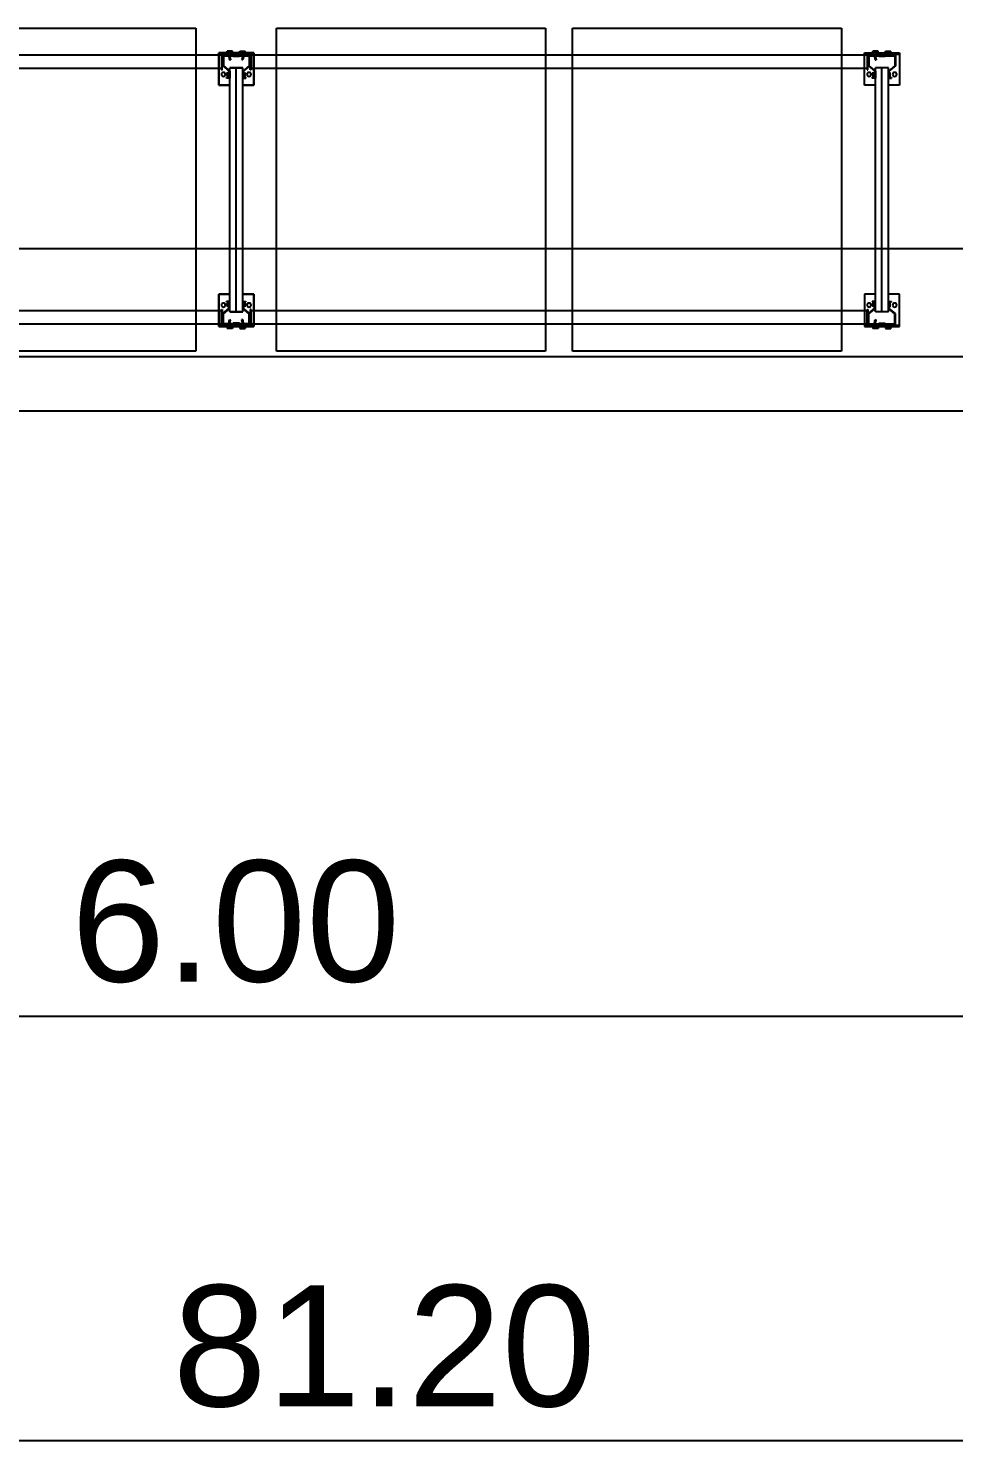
# Model space of a CAD drawing. Header units: metres. Extents: x 0 to 8715937, y -236336 to 216.
# Drawn here: x 148.88 to 152.32, y 44 to 49.25 of the extents above; entities that cross this region are included whole.
import ezdxf

# ---------------------------------------------------------------- set-up
doc = ezdxf.new("R2010")
doc.units = ezdxf.units.M
doc.header["$MEASUREMENT"] = 0
doc.header["$PDMODE"] = 3
doc.linetypes.add('ACAD_ISO10W100', pattern=[18, 12, -3, 0, -3])
for name, color, linetype in [('0-BLOCK-ARQUITECTURA', 7, 'Continuous'), ('0-BLOCK-EQUIPAMIENTO', 7, 'Continuous'), ('0-BLOCK-ESTRUCTURA', 7, 'Continuous'), ('1', 7, 'Continuous'), ('AAA BAST', 5, 'Continuous'), ('AAA COTAS', 7, 'Continuous'), ('AAA LARG', 1, 'Continuous'), ('AAA PALLETS', 7, 'Continuous'), ('COTAS INTERIORES', 2, 'Continuous'), ('EJES', 251, 'ACAD_ISO10W100'), ('MURO', 4, 'Continuous')]:
    doc.layers.add(name, color=color, linetype=linetype)
doc.styles.add('AR', font='arial.ttf')
doc.dimstyles.new('DIARCO-01', dxfattribs={"dimtxt": 0.45, "dimasz": 0.3, "dimexe": 0.1, "dimexo": 0.18, "dimgap": 0.12, "dimtad": 1, "dimzin": 0, "dimdsep": 46, "dimtxsty": 'AR', "dimblk": 'OBLIQUE', "dimcen": 0.09, "dimclrd": 52, "dimclre": 251, "dimclrt": 256, "dimadec": 0, "dimazin": 0, "dimtfac": 1, "dimtofl": 0, "dimtmove": 1, "dimatfit": 3, "dimldrblk": 'OBLIQUE', "dimfxl": 0.18, "dimtolj": 1, "dimtzin": 0, "dimarcsym": 1})

# ---------------------------------------------------------------- blocks, each defined once
blk = doc.blocks.new('_Oblique')
at = {"layer": '1', "color": 0, "lineweight": -2}
blk.add_line((-0.5, -0.5), (0.5, 0.5), dxfattribs=at)
blk = doc.blocks.new('*D224')
at = {"layer": 'COTAS INTERIORES', "color": 251, "lineweight": -2, "ltscale": 0.1, "transparency": 16777216}
for p, q in [((21.8801, 47.6493), (21.8801, 43.9022)), ((103.0801, 47.6493), (103.0801, 43.9022))]:
    blk.add_line(p, q, dxfattribs=at)
at = {"layer": 'COTAS INTERIORES', "color": 52, "lineweight": -2, "ltscale": 0.1, "transparency": 16777216}
blk.add_line((103.0801, 44.0022), (21.8801, 44.0022), dxfattribs=at)
at = {"layer": 'Defpoints', "color": 0, "ltscale": 0.1, "transparency": 16777216}
for p in [(21.8801, 47.8293), (103.0801, 47.8293), (21.8801, 44.0022)]:
    blk.add_point(p, dxfattribs=at)
at = {"layer": 'COTAS INTERIORES', "color": 52, "lineweight": -2, "ltscale": 0.1, "transparency": 16777216, "xscale": 0.3, "yscale": 0.3, "zscale": 0.3, "rotation": 180}
blk.add_blockref('_Oblique', (21.8801, 44.0022), dxfattribs=at)
at = {"layer": 'COTAS INTERIORES', "color": 52, "lineweight": -2, "ltscale": 0.1, "transparency": 16777216, "xscale": 0.3, "yscale": 0.3, "zscale": 0.3}
blk.add_blockref('_Oblique', (103.0801, 44.0022), dxfattribs=at)
at = {"layer": 'COTAS INTERIORES', "ltscale": 0.1, "transparency": 16777216, "insert": (62.4801, 44.3519), "char_height": 0.45, "attachment_point": 5, "style": 'AR'}
blk.add_mtext('\\A1;81.20', dxfattribs=at)
blk = doc.blocks.new('*D91')
at = {"layer": 'COTAS INTERIORES', "color": 251, "lineweight": -2, "ltscale": 0.1, "transparency": 16777216}
for p, q in [((58.9278, 47.8501), (58.9278, 45.4801)), ((64.9278, 47.8501), (64.9278, 45.4801))]:
    blk.add_line(p, q, dxfattribs=at)
at = {"layer": 'COTAS INTERIORES', "color": 52, "lineweight": -2, "ltscale": 0.1, "transparency": 16777216}
blk.add_line((58.9278, 45.5801), (64.9278, 45.5801), dxfattribs=at)
at = {"layer": 'Defpoints', "color": 0, "ltscale": 0.1, "transparency": 16777216}
for p in [(58.9278, 48.0301), (64.9278, 48.0301), (64.9278, 45.5801)]:
    blk.add_point(p, dxfattribs=at)
at = {"layer": 'COTAS INTERIORES', "color": 52, "lineweight": -2, "ltscale": 0.1, "transparency": 16777216, "xscale": 0.3, "yscale": 0.3, "zscale": 0.3, "rotation": 180}
blk.add_blockref('_Oblique', (58.9278, 45.5801), dxfattribs=at)
at = {"layer": 'COTAS INTERIORES', "color": 52, "lineweight": -2, "ltscale": 0.1, "transparency": 16777216, "xscale": 0.3, "yscale": 0.3, "zscale": 0.3}
blk.add_blockref('_Oblique', (64.9278, 45.5801), dxfattribs=at)
at = {"layer": 'COTAS INTERIORES', "ltscale": 0.1, "transparency": 16777216, "insert": (61.9278, 45.9299), "char_height": 0.45, "attachment_point": 5, "style": 'AR'}
blk.add_mtext('\\A1;6.00', dxfattribs=at)
blk = doc.blocks.new('1A MODULO SIMPLE')
at = {"layer": 'AAA BAST'}
for points in [[(-2.1307, 1.015), (-2.1307, 1.017), (-2.1407, 1.017), (-2.1407, 1.04), (-2.1167, 1.06), (-2.1167, 1.1), (-2.1567, 1.1), (-2.1567, 1.098), (-2.1767, 1.098), (-2.1767, 1.1), (-2.2167, 1.1), (-2.2167, 1.06), (-2.1927, 1.04), (-2.1927, 1.017), (-2.2027, 1.017), (-2.2027, 1.015), (-2.1907, 1.015), (-2.1907, 1.0409), (-2.2147, 1.0609), (-2.2147, 1.098), (-2.1787, 1.098), (-2.1787, 1.096), (-2.1547, 1.096), (-2.1547, 1.098), (-2.1187, 1.098), (-2.1187, 1.0609), (-2.1427, 1.0409), (-2.1427, 1.015)], [(0.1973, 1.015), (0.1973, 1.017), (0.2073, 1.017), (0.2073, 1.04), (0.1833, 1.06), (0.1833, 1.1), (0.2233, 1.1), (0.2233, 1.098), (0.2433, 1.098), (0.2433, 1.1), (0.2833, 1.1), (0.2833, 1.06), (0.2593, 1.04), (0.2593, 1.017), (0.2693, 1.017), (0.2693, 1.015), (0.2573, 1.015), (0.2573, 1.0409), (0.2813, 1.0609), (0.2813, 1.098), (0.2453, 1.098), (0.2453, 1.096), (0.2213, 1.096), (0.2213, 1.098), (0.1853, 1.098), (0.1853, 1.0609), (0.2093, 1.0409), (0.2093, 1.015)], [(-2.1307, 0.185), (-2.1307, 0.183), (-2.1407, 0.183), (-2.1407, 0.16), (-2.1167, 0.14), (-2.1167, 0.1), (-2.1567, 0.1), (-2.1567, 0.102), (-2.1767, 0.102), (-2.1767, 0.1), (-2.2167, 0.1), (-2.2167, 0.14), (-2.1927, 0.16), (-2.1927, 0.183), (-2.2027, 0.183), (-2.2027, 0.185), (-2.1907, 0.185), (-2.1907, 0.1591), (-2.2147, 0.1391), (-2.2147, 0.102), (-2.1787, 0.102), (-2.1787, 0.104), (-2.1547, 0.104), (-2.1547, 0.102), (-2.1187, 0.102), (-2.1187, 0.1391), (-2.1427, 0.1591), (-2.1427, 0.185)], [(0.1973, 0.185), (0.1973, 0.183), (0.2073, 0.183), (0.2073, 0.16), (0.1833, 0.14), (0.1833, 0.1), (0.2233, 0.1), (0.2233, 0.102), (0.2433, 0.102), (0.2433, 0.1), (0.2833, 0.1), (0.2833, 0.14), (0.2593, 0.16), (0.2593, 0.183), (0.2693, 0.183), (0.2693, 0.185), (0.2573, 0.185), (0.2573, 0.1591), (0.2813, 0.1391), (0.2813, 0.102), (0.2453, 0.102), (0.2453, 0.104), (0.2213, 0.104), (0.2213, 0.102), (0.1853, 0.102), (0.1853, 0.1391), (0.2093, 0.1591), (0.2093, 0.185)]]:
    blk.add_hatch(color=251, dxfattribs=at).paths.add_polyline_path(points)
at = {"layer": 'AAA BAST', "color": 251}
for p, q in [((-2.2167, 1.1082), (-2.2317, 1.1082)), ((-2.2317, 1.1082), (-2.2317, 0.9882)), ((-2.2167, 1.1032), (-2.2317, 1.1032)), ((-2.1167, 1.1082), (-2.2167, 1.1082)), ((-2.2167, 1.1082), (-2.2167, 1.1032)), ((-2.2167, 1.1032), (-2.1167, 1.1032)), ((-2.2067, 1.1), (-2.2067, 1.1032)), ((-2.2067, 1.1032), (-2.1737, 1.1032)), ((-2.1802, 1.1152), (-2.2002, 1.1152)), ((-2.2002, 1.1082), (-2.2002, 1.1152)), ((-2.1902, 1.1082), (-2.1902, 1.1152)), ((-2.1802, 1.1082), (-2.1802, 1.1152)), ((-2.1737, 1.1), (-2.1737, 1.1032)), ((-2.1597, 1.1), (-2.1597, 1.1032)), ((-2.1532, 1.1152), (-2.1332, 1.1152)), ((-2.1532, 1.1082), (-2.1532, 1.1152)), ((-2.1432, 1.1082), (-2.1432, 1.1152)), ((-2.1332, 1.1082), (-2.1332, 1.1152)), ((-2.1267, 1.1), (-2.1267, 1.1032)), ((-2.1167, 1.1032), (-2.1167, 1.1082)), ((-2.1017, 1.1082), (-2.1167, 1.1082)), ((-2.1167, 1.1032), (-2.1017, 1.1032)), ((-2.1017, 0.9882), (-2.1017, 1.1082)), ((0.1683, 0.9882), (0.1683, 1.1082)), ((0.1683, 1.1082), (0.1833, 1.1082)), ((0.1833, 1.1032), (0.1683, 1.1032)), ((0.1833, 1.1032), (0.1833, 1.1082)), ((0.1833, 1.1082), (0.2833, 1.1082)), ((0.2833, 1.1032), (0.1833, 1.1032)), ((0.1933, 1.1), (0.1933, 1.1032)), ((0.2198, 1.1152), (0.1998, 1.1152)), ((0.1998, 1.1082), (0.1998, 1.1152)), ((0.2098, 1.1082), (0.2098, 1.1152)), ((0.2198, 1.1082), (0.2198, 1.1152)), ((0.2263, 1.1), (0.2263, 1.1032)), ((0.2403, 1.1), (0.2403, 1.1032)), ((0.2733, 1.1032), (0.2403, 1.1032)), ((0.2468, 1.1152), (0.2668, 1.1152)), ((0.2468, 1.1082), (0.2468, 1.1152)), ((0.2568, 1.1082), (0.2568, 1.1152)), ((0.2668, 1.1082), (0.2668, 1.1152)), ((0.2733, 1.1), (0.2733, 1.1032)), ((0.2833, 1.1082), (0.2833, 1.1032)), ((0.2833, 1.1082), (0.2983, 1.1082)), ((0.2833, 1.1032), (0.2983, 1.1032)), ((0.2983, 1.1082), (0.2983, 0.9882)), ((-2.1767, 1.1), (-2.2167, 1.1)), ((-2.2167, 1.1), (-2.2167, 1.06)), ((-2.2167, 1.06), (-2.1927, 1.04)), ((-2.2147, 1.098), (-2.2147, 1.0609)), ((-2.1787, 1.098), (-2.2147, 1.098)), ((-2.2147, 1.0609), (-2.1907, 1.0409)), ((-2.1907, 1.053), (-2.1667, 1.053)), ((-2.1907, 0.147), (-2.1907, 1.053)), ((-2.1787, 1.098), (-2.1787, 1.096)), ((-2.1547, 1.096), (-2.1787, 1.096)), ((-2.1767, 1.1), (-2.1767, 1.098)), ((-2.1767, 1.1), (-2.1737, 1.1)), ((-2.1567, 1.098), (-2.1767, 1.098)), ((-2.1667, 1.053), (-2.1427, 1.053)), ((-2.1667, 0.147), (-2.1667, 1.053)), ((-2.1567, 1.1), (-2.1597, 1.1)), ((-2.1167, 1.1), (-2.1567, 1.1)), ((-2.1567, 1.1), (-2.1567, 1.098)), ((-2.1187, 1.098), (-2.1547, 1.098)), ((-2.1547, 1.098), (-2.1547, 1.096)), ((-2.1187, 1.0609), (-2.1427, 1.0409)), ((-2.1427, 0.147), (-2.1427, 1.053)), ((-2.1167, 1.06), (-2.1407, 1.04)), ((-2.1187, 1.098), (-2.1187, 1.0609)), ((-2.1167, 1.1), (-2.1167, 1.06)), ((0.1833, 1.1), (0.2233, 1.1)), ((0.1833, 1.1), (0.1833, 1.06)), ((0.1833, 1.06), (0.2073, 1.04)), ((0.1853, 1.098), (0.1853, 1.0609)), ((0.1853, 1.098), (0.2213, 1.098)), ((0.1853, 1.0609), (0.2093, 1.0409)), ((0.2333, 1.053), (0.2093, 1.053)), ((0.2093, 0.147), (0.2093, 1.053)), ((0.2213, 1.098), (0.2213, 1.096)), ((0.2213, 1.096), (0.2453, 1.096)), ((0.2233, 1.1), (0.2233, 1.098)), ((0.2233, 1.1), (0.2263, 1.1)), ((0.2233, 1.098), (0.2433, 1.098)), ((0.2573, 1.053), (0.2333, 1.053)), ((0.2333, 0.147), (0.2333, 1.053)), ((0.2433, 1.1), (0.2403, 1.1)), ((0.2433, 1.1), (0.2833, 1.1)), ((0.2433, 1.1), (0.2433, 1.098)), ((0.2453, 1.098), (0.2813, 1.098)), ((0.2453, 1.098), (0.2453, 1.096)), ((0.2813, 1.0609), (0.2573, 1.0409)), ((0.2573, 0.147), (0.2573, 1.053)), ((0.2833, 1.06), (0.2593, 1.04)), ((0.2813, 1.098), (0.2813, 1.0609)), ((0.2833, 1.1), (0.2833, 1.06)), ((-2.1927, 1.017), (-2.2027, 1.017)), ((-2.2027, 1.017), (-2.2027, 1.015)), ((-2.1907, 1.015), (-2.2027, 1.015)), ((-2.1927, 1.036), (-2.1977, 1.036)), ((-2.1977, 1.021), (-2.1977, 1.036)), ((-2.1927, 1.0285), (-2.1977, 1.0285)), ((-2.1927, 1.021), (-2.1977, 1.021)), ((-2.1927, 1.04), (-2.1927, 1.017)), ((-2.1907, 1.0409), (-2.1907, 1.015)), ((-2.1427, 1.0409), (-2.1427, 1.015)), ((-2.1427, 1.015), (-2.1307, 1.015)), ((-2.1407, 1.04), (-2.1407, 1.017)), ((-2.1357, 1.036), (-2.1407, 1.036)), ((-2.1407, 1.021), (-2.1407, 1.036)), ((-2.1357, 1.0285), (-2.1407, 1.0285)), ((-2.1357, 1.021), (-2.1407, 1.021)), ((-2.1407, 1.017), (-2.1307, 1.017)), ((-2.1357, 1.021), (-2.1357, 1.036)), ((-2.1357, 1.0328), (-2.1307, 1.0328)), ((-2.1357, 1.0243), (-2.1307, 1.0243)), ((-2.1307, 1.0243), (-2.1307, 1.0328)), ((-2.1307, 1.015), (-2.1307, 1.017)), ((0.2023, 1.0328), (0.1973, 1.0328)), ((0.1973, 1.0243), (0.1973, 1.0328)), ((0.2023, 1.0243), (0.1973, 1.0243)), ((0.2073, 1.017), (0.1973, 1.017)), ((0.1973, 1.015), (0.1973, 1.017)), ((0.2093, 1.015), (0.1973, 1.015)), ((0.2023, 1.036), (0.2073, 1.036)), ((0.2023, 1.021), (0.2023, 1.036)), ((0.2023, 1.0285), (0.2073, 1.0285)), ((0.2023, 1.021), (0.2073, 1.021)), ((0.2073, 1.04), (0.2073, 1.017)), ((0.2073, 1.021), (0.2073, 1.036)), ((0.2093, 1.0409), (0.2093, 1.015)), ((0.2573, 1.0409), (0.2573, 1.015)), ((0.2573, 1.015), (0.2693, 1.015)), ((0.2593, 1.04), (0.2593, 1.017)), ((0.2593, 1.036), (0.2643, 1.036)), ((0.2593, 1.0285), (0.2643, 1.0285)), ((0.2593, 1.021), (0.2643, 1.021)), ((0.2593, 1.017), (0.2693, 1.017)), ((0.2643, 1.021), (0.2643, 1.036)), ((0.2693, 1.017), (0.2693, 1.015)), ((-2.2317, 0.9882), (-2.1907, 0.9882)), ((-2.1427, 0.9882), (-2.1017, 0.9882)), ((0.2093, 0.9882), (0.1683, 0.9882)), ((0.2983, 0.9882), (0.2573, 0.9882)), ((-2.2317, 0.0918), (-2.2317, 0.2118)), ((-2.2317, 0.2118), (-2.1907, 0.2118)), ((-2.1427, 0.2118), (-2.1017, 0.2118)), ((-2.1017, 0.2118), (-2.1017, 0.0918)), ((0.2093, 0.2118), (0.1683, 0.2118)), ((0.1683, 0.2118), (0.1683, 0.0918)), ((0.2983, 0.2118), (0.2573, 0.2118)), ((0.2983, 0.0918), (0.2983, 0.2118)), ((-2.2167, 0.14), (-2.1927, 0.16)), ((-2.2147, 0.1391), (-2.1907, 0.1591)), ((-2.1907, 0.185), (-2.2027, 0.185)), ((-2.2027, 0.183), (-2.2027, 0.185)), ((-2.1927, 0.183), (-2.2027, 0.183)), ((-2.1927, 0.1801), (-2.1977, 0.1801)), ((-2.1977, 0.1651), (-2.1977, 0.1801)), ((-2.1927, 0.1726), (-2.1977, 0.1726)), ((-2.1927, 0.1651), (-2.1977, 0.1651)), ((-2.1927, 0.16), (-2.1927, 0.183)), ((-2.1907, 0.1591), (-2.1907, 0.185)), ((-2.1427, 0.1591), (-2.1427, 0.185)), ((-2.1427, 0.185), (-2.1307, 0.185)), ((-2.1187, 0.1391), (-2.1427, 0.1591)), ((-2.1407, 0.16), (-2.1407, 0.183)), ((-2.1407, 0.183), (-2.1307, 0.183)), ((-2.1357, 0.1801), (-2.1407, 0.1801)), ((-2.1407, 0.1651), (-2.1407, 0.1801)), ((-2.1357, 0.1726), (-2.1407, 0.1726)), ((-2.1357, 0.1651), (-2.1407, 0.1651)), ((-2.1167, 0.14), (-2.1407, 0.16)), ((-2.1357, 0.1651), (-2.1357, 0.1801)), ((-2.1357, 0.1768), (-2.1307, 0.1768)), ((-2.1357, 0.1683), (-2.1307, 0.1683)), ((-2.1307, 0.185), (-2.1307, 0.183)), ((-2.1307, 0.1683), (-2.1307, 0.1768)), ((0.1833, 0.14), (0.2073, 0.16)), ((0.1853, 0.1391), (0.2093, 0.1591)), ((0.2093, 0.185), (0.1973, 0.185)), ((0.1973, 0.185), (0.1973, 0.183)), ((0.2073, 0.183), (0.1973, 0.183)), ((0.2023, 0.1768), (0.1973, 0.1768)), ((0.1973, 0.1683), (0.1973, 0.1768)), ((0.2023, 0.1683), (0.1973, 0.1683)), ((0.2023, 0.1801), (0.2073, 0.1801)), ((0.2023, 0.1651), (0.2023, 0.1801)), ((0.2023, 0.1726), (0.2073, 0.1726)), ((0.2023, 0.1651), (0.2073, 0.1651)), ((0.2073, 0.16), (0.2073, 0.183)), ((0.2073, 0.1651), (0.2073, 0.1801)), ((0.2093, 0.1591), (0.2093, 0.185)), ((0.2573, 0.1591), (0.2573, 0.185)), ((0.2573, 0.185), (0.2693, 0.185)), ((0.2813, 0.1391), (0.2573, 0.1591)), ((0.2593, 0.16), (0.2593, 0.183)), ((0.2593, 0.183), (0.2693, 0.183)), ((0.2593, 0.1801), (0.2643, 0.1801)), ((0.2593, 0.1726), (0.2643, 0.1726)), ((0.2593, 0.1651), (0.2643, 0.1651)), ((0.2833, 0.14), (0.2593, 0.16)), ((0.2643, 0.1651), (0.2643, 0.1801)), ((0.2693, 0.183), (0.2693, 0.185)), ((-2.2167, 0.1), (-2.2167, 0.14)), ((-2.2147, 0.102), (-2.2147, 0.1391)), ((-2.1907, 0.147), (-2.1667, 0.147)), ((-2.1667, 0.147), (-2.1427, 0.147)), ((-2.1187, 0.102), (-2.1187, 0.1391)), ((-2.1167, 0.1), (-2.1167, 0.14)), ((0.1833, 0.1), (0.1833, 0.14)), ((0.1853, 0.102), (0.1853, 0.1391)), ((0.2333, 0.147), (0.2093, 0.147)), ((0.2573, 0.147), (0.2333, 0.147)), ((0.2813, 0.102), (0.2813, 0.1391)), ((0.2833, 0.1), (0.2833, 0.14)), ((-2.2167, 0.0968), (-2.2317, 0.0968)), ((-2.2167, 0.0918), (-2.2317, 0.0918)), ((-2.1767, 0.1), (-2.2167, 0.1)), ((-2.2167, 0.0968), (-2.1167, 0.0968)), ((-2.2167, 0.0918), (-2.2167, 0.0968)), ((-2.1167, 0.0918), (-2.2167, 0.0918)), ((-2.1787, 0.102), (-2.2147, 0.102)), ((-2.2067, 0.1), (-2.2067, 0.0968)), ((-2.2067, 0.0968), (-2.1737, 0.0968)), ((-2.2002, 0.0918), (-2.2002, 0.0848)), ((-2.1802, 0.0848), (-2.2002, 0.0848)), ((-2.1902, 0.0918), (-2.1902, 0.0848)), ((-2.1802, 0.0918), (-2.1802, 0.0848)), ((-2.1787, 0.102), (-2.1787, 0.104)), ((-2.1547, 0.104), (-2.1787, 0.104)), ((-2.1567, 0.102), (-2.1767, 0.102)), ((-2.1767, 0.1), (-2.1767, 0.102)), ((-2.1767, 0.1), (-2.1737, 0.1)), ((-2.1737, 0.1), (-2.1737, 0.0968)), ((-2.1597, 0.1), (-2.1597, 0.0968)), ((-2.1567, 0.1), (-2.1597, 0.1)), ((-2.1567, 0.1), (-2.1567, 0.102)), ((-2.1167, 0.1), (-2.1567, 0.1)), ((-2.1547, 0.102), (-2.1547, 0.104)), ((-2.1187, 0.102), (-2.1547, 0.102)), ((-2.1532, 0.0918), (-2.1532, 0.0848)), ((-2.1532, 0.0848), (-2.1332, 0.0848)), ((-2.1432, 0.0918), (-2.1432, 0.0848)), ((-2.1332, 0.0918), (-2.1332, 0.0848)), ((-2.1267, 0.1), (-2.1267, 0.0968)), ((-2.1167, 0.0968), (-2.1167, 0.0918)), ((-2.1167, 0.0968), (-2.1017, 0.0968)), ((-2.1017, 0.0918), (-2.1167, 0.0918)), ((0.1833, 0.0968), (0.1683, 0.0968)), ((0.1683, 0.0918), (0.1833, 0.0918)), ((0.1833, 0.1), (0.2233, 0.1)), ((0.2833, 0.0968), (0.1833, 0.0968)), ((0.1833, 0.0968), (0.1833, 0.0918)), ((0.1833, 0.0918), (0.2833, 0.0918)), ((0.1853, 0.102), (0.2213, 0.102)), ((0.1933, 0.1), (0.1933, 0.0968)), ((0.1998, 0.0918), (0.1998, 0.0848)), ((0.2198, 0.0848), (0.1998, 0.0848)), ((0.2098, 0.0918), (0.2098, 0.0848)), ((0.2198, 0.0918), (0.2198, 0.0848)), ((0.2213, 0.102), (0.2213, 0.104)), ((0.2213, 0.104), (0.2453, 0.104)), ((0.2233, 0.102), (0.2433, 0.102)), ((0.2233, 0.1), (0.2233, 0.102)), ((0.2233, 0.1), (0.2263, 0.1)), ((0.2263, 0.1), (0.2263, 0.0968)), ((0.2403, 0.1), (0.2403, 0.0968)), ((0.2433, 0.1), (0.2403, 0.1)), ((0.2733, 0.0968), (0.2403, 0.0968)), ((0.2433, 0.1), (0.2433, 0.102)), ((0.2433, 0.1), (0.2833, 0.1)), ((0.2453, 0.102), (0.2453, 0.104)), ((0.2453, 0.102), (0.2813, 0.102)), ((0.2468, 0.0918), (0.2468, 0.0848)), ((0.2468, 0.0848), (0.2668, 0.0848)), ((0.2568, 0.0918), (0.2568, 0.0848)), ((0.2668, 0.0918), (0.2668, 0.0848)), ((0.2733, 0.1), (0.2733, 0.0968)), ((0.2833, 0.0918), (0.2833, 0.0968)), ((0.2833, 0.0968), (0.2983, 0.0968)), ((0.2833, 0.0918), (0.2983, 0.0918))]:
    blk.add_line(p, q, dxfattribs=at)
for centre in [(-2.2141, 1.0285), (-2.1192, 1.0285), (0.1859, 1.0285), (0.2808, 1.0285), (-2.2141, 0.1715), (-2.1192, 0.1715), (0.1859, 0.1715), (0.2808, 0.1715)]:
    blk.add_circle(centre, 0.0075, dxfattribs=at)
at = {"layer": 'AAA LARG', "color": 251}
for p, q in [((-2.1407, 1.105), (-2.1454, 1.0829)), ((-2.1407, 1.105), (-2.1117, 1.105)), ((-2.1117, 1.105), (-2.1117, 1.045)), ((0.2073, 1.105), (0.1783, 1.105)), ((0.1783, 1.105), (0.1783, 1.045)), ((0.2073, 1.105), (0.212, 1.0829)), ((-2.1422, 1.0822), (-2.1454, 1.0829)), ((-2.1381, 1.1018), (-2.1422, 1.0822)), ((-2.1149, 1.1018), (-2.1381, 1.1018)), ((-2.1149, 1.045), (-2.1149, 1.1018)), ((-2.1117, 1.1), (0.1783, 1.1)), ((-2.1117, 1.05), (0.1783, 1.05)), ((0.1815, 1.045), (0.1815, 1.1018)), ((0.1815, 1.1018), (0.2047, 1.1018)), ((0.2047, 1.1018), (0.2089, 1.0822)), ((0.2089, 1.0822), (0.212, 1.0829)), ((-2.1117, 1.045), (-2.1149, 1.045)), ((0.1783, 1.045), (0.1815, 1.045)), ((-2.1422, 0.1178), (-2.1454, 0.1171)), ((-2.1407, 0.095), (-2.1454, 0.1171)), ((-2.1381, 0.0982), (-2.1422, 0.1178)), ((-2.1117, 0.155), (-2.1149, 0.155)), ((-2.1149, 0.155), (-2.1149, 0.0982)), ((-2.1117, 0.095), (-2.1117, 0.155)), ((-2.1117, 0.15), (0.1783, 0.15)), ((0.1783, 0.095), (0.1783, 0.155)), ((0.1783, 0.155), (0.1815, 0.155)), ((0.1815, 0.155), (0.1815, 0.0982)), ((0.2047, 0.0982), (0.2089, 0.1178)), ((0.2073, 0.095), (0.212, 0.1171)), ((0.2089, 0.1178), (0.212, 0.1171)), ((-2.1407, 0.095), (-2.1117, 0.095)), ((-2.1149, 0.0982), (-2.1381, 0.0982)), ((-2.1117, 0.1), (0.1783, 0.1)), ((0.2073, 0.095), (0.1783, 0.095)), ((0.1815, 0.0982), (0.2047, 0.0982))]:
    blk.add_line(p, q, dxfattribs=at)
at = {"layer": 'AAA PALLETS', "color": 251, "ltscale": 0.21}
for p, q in [((-1.0167, 1.2), (-2.0167, 1.2)), ((-2.0167, 1.2), (-2.0167, 0)), ((-1.0167, 0), (-1.0167, 1.2)), ((0.0833, 1.2), (-0.9167, 1.2)), ((-0.9167, 1.2), (-0.9167, 0)), ((0.0833, 0), (0.0833, 1.2)), ((-2.0167, 0), (-1.0167, 0)), ((-0.9167, 0), (0.0833, 0))]:
    blk.add_line(p, q, dxfattribs=at)
blk = doc.blocks.new('DPM-EQUIPAMIENTO')
at = {"layer": 'AAA COTAS', "ltscale": 0.21, "xscale": -1}
for p in [(59.7634, 48.0501), (62.1634, 48.0501)]:
    blk.add_blockref('1A MODULO SIMPLE', p, dxfattribs=at)
blk = doc.blocks.new('DPM-ARQUITECTURA')
at = {"layer": 'MURO', "ltscale": 0.1}
for p, q in [((80.6051, 48.0293), (22.0801, 48.0293)), ((21.8801, 47.8293), (80.6051, 47.8293))]:
    blk.add_line(p, q, dxfattribs=at)
at = {"layer": 'COTAS INTERIORES', "ltscale": 0.1}
dim = blk.add_linear_dim(base=(21.8801, 44.0022), p1=(103.0801, 47.8293), p2=(21.8801, 47.8293), dimstyle='DIARCO-01', dxfattribs=at)
dim.commit()
dim.dimension.update_dxf_attribs({"geometry": '*D224', "text_midpoint": (62.4801, 44.3519)})
blk = doc.blocks.new('DPM-ESTRUCTURA')
at = {"layer": 'EJES', "ltscale": 0.4}
blk.add_line((108.48, 48.4301), (16.48, 48.4301), dxfattribs=at)
at = {"layer": 'COTAS INTERIORES', "ltscale": 0.1}
dim = blk.add_linear_dim(base=(64.9278, 45.5801), p1=(58.9278, 48.0301), p2=(64.9278, 48.0301), angle=180, dimstyle='DIARCO-01', dxfattribs=at)
dim.commit()
dim.dimension.update_dxf_attribs({"geometry": '*D91', "text_midpoint": (61.9278, 45.9299)})

msp = doc.modelspace()

# ---------------------------------------------------------------- block references
at = {"layer": '0-BLOCK-ARQUITECTURA'}
msp.add_blockref('DPM-ARQUITECTURA', (87.72, 0), dxfattribs=at)
at = {"layer": '0-BLOCK-EQUIPAMIENTO'}
msp.add_blockref('DPM-EQUIPAMIENTO', (87.72, 0), dxfattribs=at)
at = {"layer": '0-BLOCK-ESTRUCTURA', "ltscale": 0.1}
msp.add_blockref('DPM-ESTRUCTURA', (87.72, 0), dxfattribs=at)

doc.saveas('drawing.dxf')
